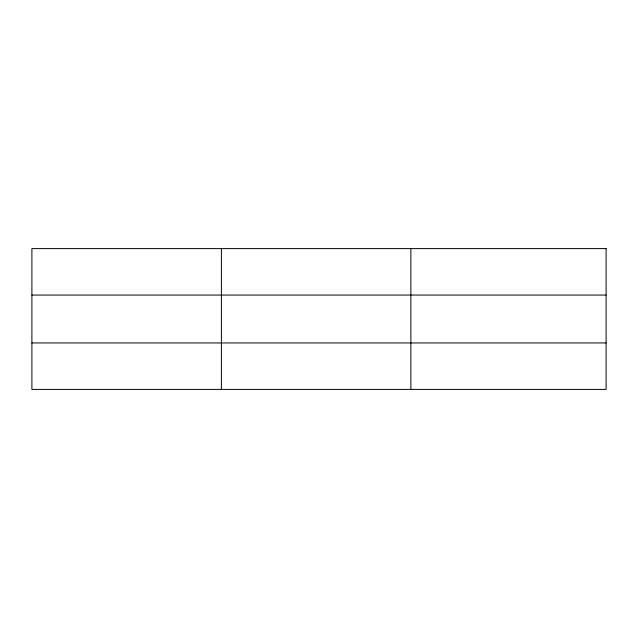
<?xml version="1.0" encoding="UTF-8"?>
<svg xmlns="http://www.w3.org/2000/svg" width="638" height="638" viewBox="0 0 638 638"><rect width="100%" height="100%" fill="white"/><g stroke="black" fill="none" stroke-linecap="round" stroke-linejoin="round"><path stroke-width="0.96" d="M221.386 248.597L221.386 389.403M410.872 248.597L410.872 389.403M31.9 295.059L606.1 295.059M31.9 342.941L606.1 342.941M606.1 248.597L606.1 389.403L31.9 389.403L31.9 248.597L606.1 248.597"/></g></svg>
